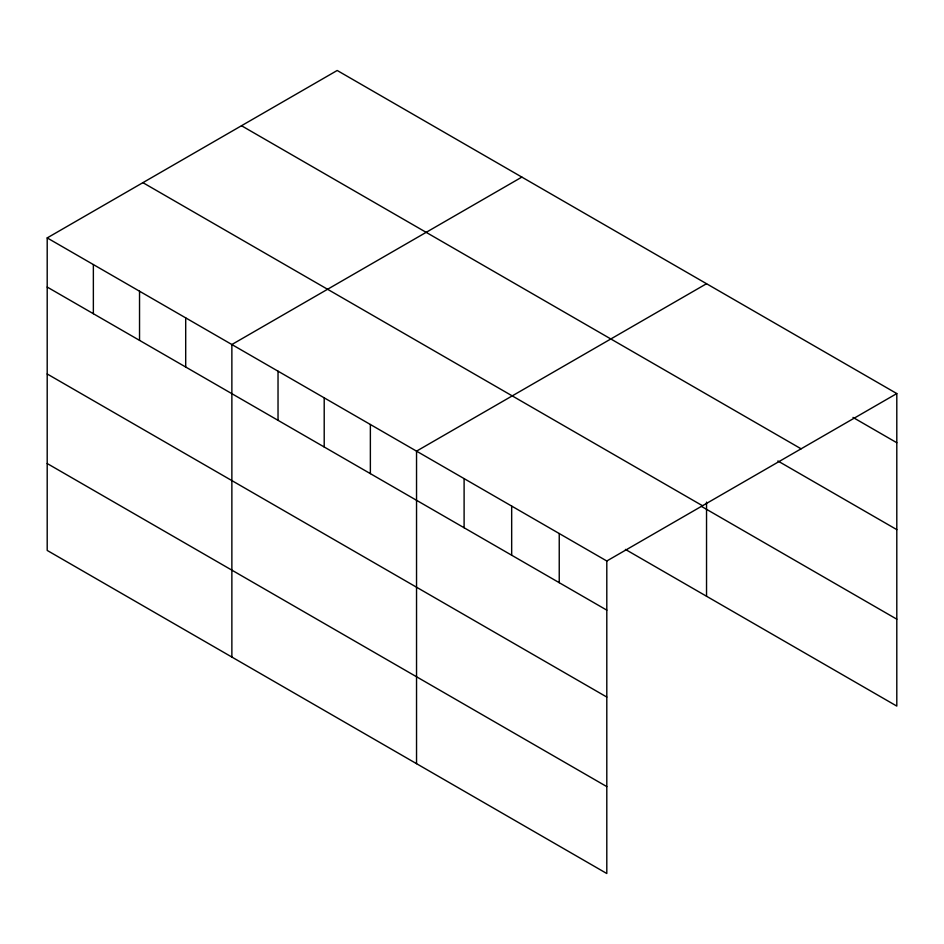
<?xml version="1.0" encoding="UTF-8"?>
<svg xmlns="http://www.w3.org/2000/svg" width="944" height="944" viewBox="0 0 944 944"><rect width="100%" height="100%" fill="white"/><g stroke="black" fill="none" stroke-linecap="round" stroke-linejoin="round"><path stroke-width="1.42" d="M47.2 237.912L606.803 560.996L606.803 873.519L47.2 550.435L47.2 237.912L337.197 70.481L896.8 393.565L896.8 706.088L625.424 549.42M521.867 177.094L231.87 344.525L231.87 657.048M706.537 283.719L416.54 451.138L416.54 763.672M606.803 560.996L896.8 393.565M852.987 417.425L896.8 442.724M241.499 125.729L801.102 448.813M777.88 460.979L896.8 529.631M142.898 182.652L702.501 505.736M701.545 506.444L896.8 619.181M47.2 287.059L606.803 610.143M47.2 373.977L606.803 697.061M47.2 463.528L606.803 786.612M706.537 502.114L706.537 596.242M559.237 533.525L559.237 582.684M511.672 506.067L511.672 555.225M464.106 478.608L464.106 527.755M370.367 424.493L370.367 473.64M324.205 397.837L324.205 446.984M278.032 371.181L278.032 420.34M185.697 317.868L185.697 367.027M139.535 291.212L139.535 340.371M93.362 264.556L93.362 313.715"/></g></svg>
